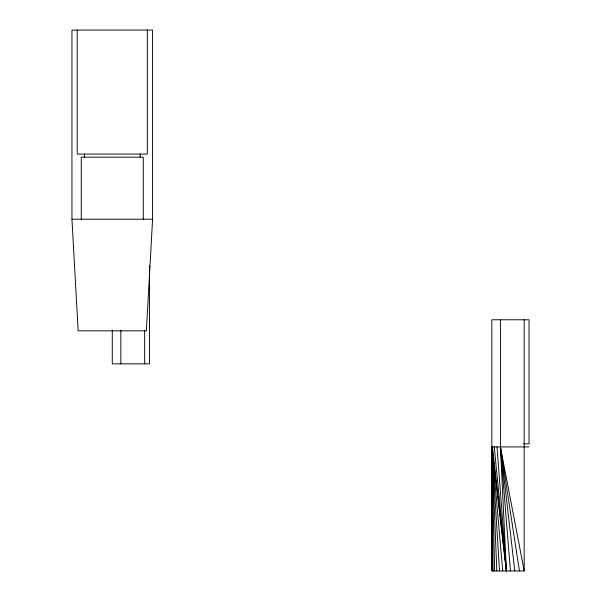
<?xml version="1.0" encoding="UTF-8"?>
<svg xmlns="http://www.w3.org/2000/svg" width="601" height="601" viewBox="0 0 601 601"><rect width="100%" height="100%" fill="white"/><g stroke="black" fill="none" stroke-linecap="round" stroke-linejoin="round"><path stroke-width="0.9" d="M523.509 443.816L529.045 443.816L529.045 319.777L491.836 319.777L491.821 570.95L524.185 570.95L524.192 319.777M152.579 219.207L146.374 330.835L78.153 330.835L71.955 219.207L71.955 30.05L152.579 30.05L152.579 219.207L71.955 219.207M524.192 446.911L491.836 446.911L492.136 570.95M524.478 446.911L529.045 446.911M524.185 570.95L500.423 446.911L500.423 319.777M519.414 570.95L500.423 446.911L506.388 570.95L491.836 446.911L493.09 570.95M514.802 570.95L500.423 446.911L510.437 570.95M492.459 446.911L506.388 570.95L497.027 446.911M494.262 446.911L506.388 570.95M502.721 570.95L491.836 446.911L494.653 570.95M499.514 570.95L491.836 446.911L496.809 570.95M149.491 265.619L149.491 363.845L112.282 363.845L112.282 330.189M147.305 30.05L147.305 154.089L77.221 154.089L77.221 30.05M144.638 330.189L144.638 363.845M143.271 219.207L143.271 157.184L81.255 157.184L81.255 219.207M140.168 154.089L140.168 157.184M120.861 330.189L120.861 363.845M84.358 154.089L84.358 157.184"/></g></svg>
